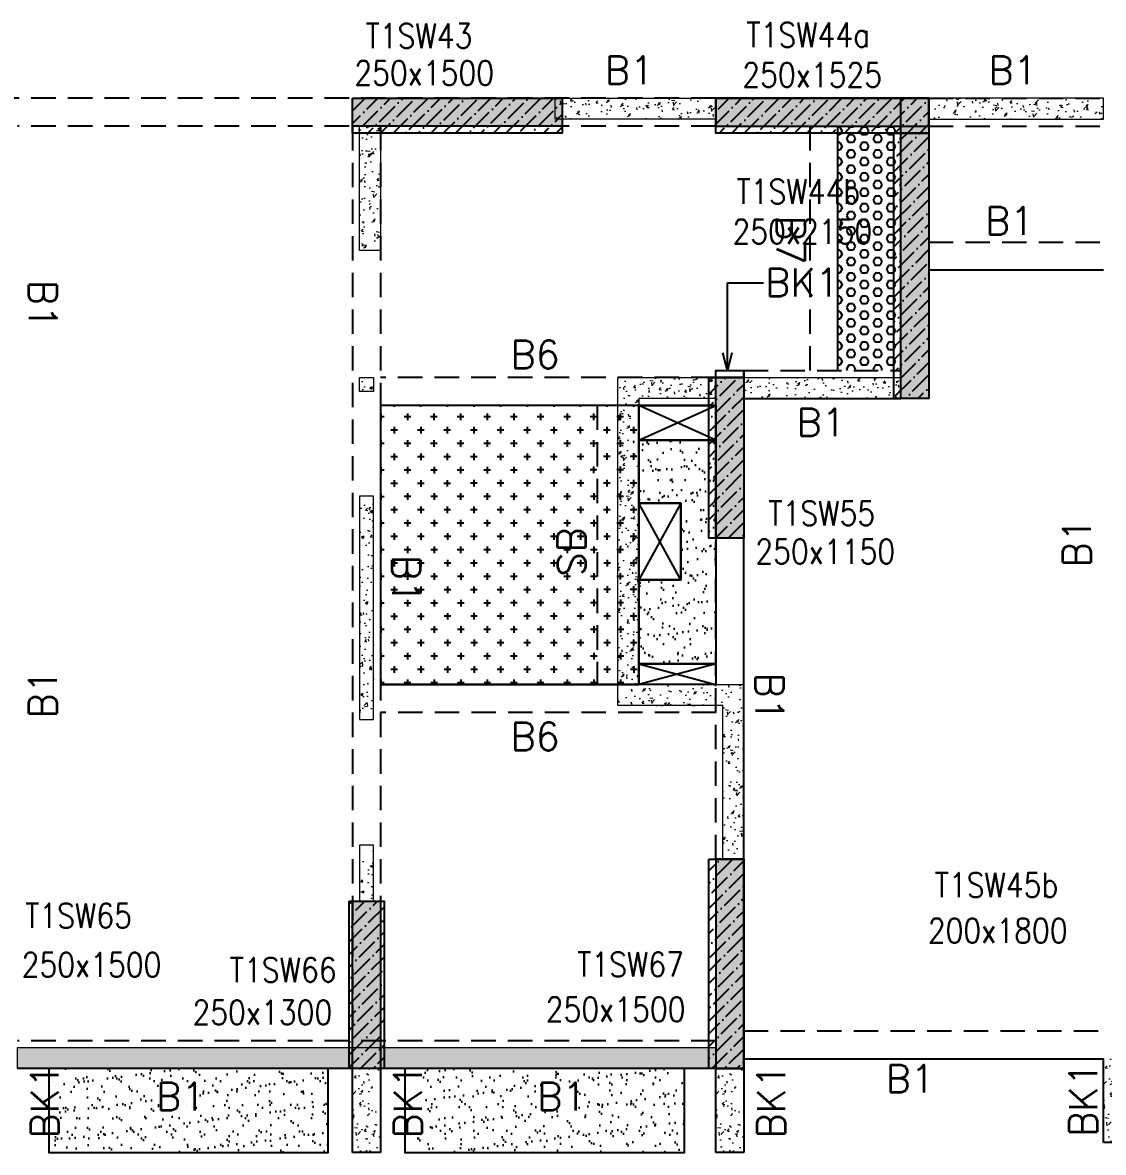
# Model space of a CAD drawing. Header units: millimetres. Extents: x 1078357 to 2594950, y -4969473 to -4636555.
# Drawn here: x 1112016 to 1119753, y -4672491 to -4664399 of the extents above; entities that cross this region are included whole.
import ezdxf

# ---------------------------------------------------------------- set-up
doc = ezdxf.new("R2010")
doc.units = ezdxf.units.MM
for name, pattern in [('CONTINOUS', [0]), ('HIDDEN', [0.375, 0.25, -0.125]), ('New Retail block$0$CONTINOUS', [0])]:
    doc.linetypes.add(name, pattern=pattern)
doc.layers.get('0').update_dxf_attribs({"lineweight": 0})
for name, color, linetype in [('B-200x325', 201, 'HIDDEN'), ('B-200x375', 41, 'HIDDEN'), ('B-200x650', 241, 'HIDDEN'), ('B-300xSLAB THK.', 151, 'Continuous'), ('BK1-200x650', 241, 'HIDDEN'), ('DROP SLAB', 8, 'Continuous'), ('S-COLUMN_SHEAR WALL', 1, 'Continuous'), ('S-PROJECTION', 54, 'New Retail block$0$CONTINOUS'), ('SLAB FOLD', 8, 'Continuous'), ('UP TO 3FRS', 1, 'Continuous'), ('UP TO GFRS', 1, 'Continuous')]:
    doc.layers.add(name, color=color, linetype=linetype)
for name, color, linetype, lineweight in [('COL. NO.', 30, 'Continuous', 25), ('COL. SIZE', 7, 'Continuous', 25), ('HATCH', 8, 'Continuous', 30), ('S-NON STR RCC WALL', 8, 'Continuous', 0)]:
    doc.layers.add(name, color=color, linetype=linetype, lineweight=lineweight)
doc.styles.add('Roman', font='romans')
doc.styles.add('ROMANS', font='romans.shx', dxfattribs={"width": 0.85})
doc.dimstyles.new('HARESH', dxfattribs={"dimtxt": 150, "dimasz": 75, "dimexe": 0, "dimexo": 0, "dimgap": 25, "dimtad": 1, "dimdec": 0, "dimdsep": 46, "dimtxsty": 'Roman', "dimblk": 'OBLIQUE', "dimcen": 225, "dimdle": 25, "dimclrd": 2, "dimclre": 2, "dimclrt": 7, "dimadec": 8, "dimazin": 1, "dimtfac": 1, "dimtdec": 0, "dimtmove": 0, "dimatfit": 0, "dimfxl": 1, "dimlwd": -1, "dimlwe": -1, "dimarcsym": 0})
pattern_1 = [(50, (-5232816.98, 23531658.65), (182.184669, -15.93908554), [19.05, -209.55]), (355, (-5232816.98, 23531658.65), (-35.2434214, 191.0568452), [15.24, -167.6405842]), (100.4514447, (-5232801.8, 23531657.33), (146.9412471, 175.1177519), [16.1900088, -178.0902446]), (46.1842, (-5232816.98, 23531709.45), (271.0790409, -42.042328), [28.575, -314.325]), (96.6355576, (-5232794.4, 23531705.95), (237.404134, 247.4261246), [24.2850231, -267.1356082]), (351.1841512, (-5232816.98, 23531709.45), (237.404134, 247.4261246), [22.859967, -251.459732]), (21, (-5232791.58, 23531696.75), (151.6143913, -102.2651982), [19.05, -209.55]), (326, (-5232791.58, 23531696.75), (61.8020283, 184.1879661), [15.24, -167.64]), (71.451445, (-5232778.95, 23531688.23), (213.4164193, 81.9227689), [16.1900088, -178.0899376]), (37.5, (-5232816.985, 23531658.653), (3.08860325, 84.55503887), [0, -165.608, 0, -170.18, 0, -168.275]), (7.5, (-5232816.985, 23531658.65), (66.8196625, 100.18057482), [0, -97.028, 0, -161.798, 0, -64.135]), (327.5, (-5232873.63, 23531658.65), (135.59059517, -5.728744), [0, -63.5, 0, -198.12, 0, -262.89]), (317.5, (-5232899.03, 23531658.65), (148.1291814, 25.42649103), [0, -82.55, 0, -131.572, 0, -186.69])]
pattern_2 = [(45, (903512.135, -4613405.35), (33.67596, 123.478522), [158.75, -31.75, 0, -31.75])]

# ---------------------------------------------------------------- blocks, each defined once
blk = doc.blocks.new('_Oblique')
at = {"color": 0, "linetype": 'ByBlock', "lineweight": -2}
blk.add_line((-0.5, -0.5), (0.5, 0.5), dxfattribs=at)

msp = doc.modelspace()

# ---------------------------------------------------------------- hatches: boundary and pattern name
at = {"layer": 'DROP SLAB'}
h = msp.add_hatch(dxfattribs=at)
h.set_pattern_fill('CROSS', color=8, scale=15, angle=0.03079)
h.set_pattern_definition([(180.03079016, (-12032860.81, 51537887.92), (-95.19879988, -95.30117261), [47.625, -142.875]), (270.03079016, (-12032884.64, 51537911.72), (95.30117261, -95.19879988), [47.625, -142.875])])
h.paths.add_polyline_path([(1116428.4, -4667141.1), (1114578.3, -4667141.1), (1114578.3, -4669140.9), (1116428.4, -4669140.9)])
at = {"layer": 'HATCH'}
h = msp.add_hatch(dxfattribs=at)
h.set_pattern_fill('AR-SAND', color=8, scale=3, angle=359.97015)
h.set_pattern_definition([(37.47015413, (-3905404.84, 18699617.45), (-4.72361136, 146.8264517), [0, -115.824, 0, -129.54, 0, -123.825]), (7.4701541, (-3905404.84, 18699617.45), (134.9689868, 214.9772528), [0, -62.484, 0, -104.394, 0, -40.005]), (327.4701541, (-3905498.57, 18699617.5), (237.2979035, 0.3075449), [0, -38.1, 0, -137.16, 0, -179.07]), (317.4701541, (-3905498.57, 18699617.5), (229.1017424, 66.759465), [0, -19.05, 0, -89.916, 0, -102.87])])
h.paths.add_polyline_path([(1116978.3, -4668991.2), (1116428.3, -4668991.2), (1116428.3, -4668391.1), (1116728.3, -4668391.1), (1116728.3, -4667841.2), (1116428.3, -4667841.2), (1116428.3, -4667391.2), (1116978.3, -4667391.2)])
h = msp.add_hatch(dxfattribs=at)
h.set_pattern_fill('AR-SAND', color=8, scale=3, angle=179.97015)
h.set_pattern_definition([(37.47015413, (-3913729.63, 18699617.45), (-4.72361136, 146.8264517), [0, -115.824, 0, -129.54, 0, -123.825]), (7.4701541, (-3913729.63, 18699617.45), (134.9689868, 214.9772528), [0, -62.484, 0, -104.394, 0, -40.005]), (327.4701541, (-3913823.35, 18699617.5), (237.2979035, 0.3075449), [0, -38.1, 0, -137.16, 0, -179.07]), (317.4701541, (-3913823.35, 18699617.5), (229.1017424, 66.759465), [0, -19.05, 0, -89.916, 0, -102.87])])
h.paths.add_polyline_path([(1114203.3, -4671891.2), (1112203.3, -4671891.2), (1112203.3, -4672491.2), (1114203.3, -4672491.2)])
h = msp.add_hatch(dxfattribs=at)
h.set_pattern_fill('AR-SAND', color=8, scale=3, angle=179.97015)
h.set_pattern_definition([(37.47015413, (-3916279.63, 18699617.45), (-4.72361136, 146.8264517), [0, -115.824, 0, -129.54, 0, -123.825]), (7.4701541, (-3916279.63, 18699617.45), (134.9689868, 214.9772528), [0, -62.484, 0, -104.394, 0, -40.005]), (327.4701541, (-3916373.35, 18699617.5), (237.2979035, 0.3075449), [0, -38.1, 0, -137.16, 0, -179.07]), (317.4701541, (-3916373.35, 18699617.5), (229.1017424, 66.759465), [0, -19.05, 0, -89.916, 0, -102.87])])
h.paths.add_polyline_path([(1116753.3, -4671891.2), (1114753.3, -4671891.2), (1114753.3, -4672491.2), (1116753.3, -4672491.2)])
at = {"layer": 'S-COLUMN_SHEAR WALL', "lineweight": 25}
h = msp.add_hatch(color=1, dxfattribs=at)
h.dxf.hatch_style = 1
h.paths.add_polyline_path([(1114378.5, -4664941.2), (1115878.5, -4664941.2), (1115878.5, -4665141.2), (1114378.5, -4665141.2)])
h = msp.add_hatch(color=1, dxfattribs=at)
h.dxf.hatch_style = 1
h.paths.add_polyline_path([(1118303.5, -4664941.2), (1118503.5, -4664941.2), (1118503.5, -4667091.2), (1118303.5, -4667091.2)])
at = {"layer": 'S-COLUMN_SHEAR WALL', "lineweight": 25, "extrusion": (-1.00316e-06, -1.91639e-11, 1)}
h = msp.add_hatch(color=1, dxfattribs=at)
h.dxf.hatch_style = 1
h.paths.add_polyline_path([(1116978.5, -4666941.2), (1117178.5, -4666941.2), (1117178.5, -4668091.2), (1116978.5, -4668091.2)])
h = msp.add_hatch(color=1, dxfattribs=at)
h.dxf.hatch_style = 1
h.paths.add_polyline_path([(1116978.5, -4671891.2), (1117178.5, -4671891.2), (1117178.5, -4670391.2), (1116978.5, -4670391.2)])
at = {"layer": 'S-COLUMN_SHEAR WALL', "lineweight": 25}
h = msp.add_hatch(color=1, dxfattribs=at)
h.dxf.hatch_style = 1
h.paths.add_polyline_path([(1114578.5, -4670691.2), (1114578.5, -4671891.2), (1114378.5, -4671891.2), (1114378.5, -4670691.2)])
at = {"layer": 'S-NON STR RCC WALL'}
h = msp.add_hatch(dxfattribs=at)
h.set_pattern_fill('AR-CONC', color=256, angle=180)
h.set_pattern_definition([(50, (-5239881.73, 23531658.65), (182.184669, -15.93908554), [19.05, -209.55]), (355, (-5239881.73, 23531658.65), (-35.2434214, 191.0568452), [15.24, -167.6405842]), (100.4514447, (-5239866.55, 23531657.32), (146.9412471, 175.1177519), [16.1900088, -178.0902446]), (46.1842, (-5239881.73, 23531709.45), (271.0790409, -42.042328), [28.575, -314.325]), (96.6355576, (-5239859.14, 23531705.94), (237.404134, 247.4261246), [24.2850231, -267.1356082]), (351.1841512, (-5239881.73, 23531709.45), (237.404134, 247.4261246), [22.859967, -251.459732]), (21, (-5239856.33, 23531696.75), (151.6143913, -102.2651982), [19.05, -209.55]), (326, (-5239856.33, 23531696.75), (61.8020283, 184.1879661), [15.24, -167.64]), (71.451445, (-5239843.7, 23531688.22), (213.4164193, 81.9227689), [16.1900088, -178.0899376]), (37.5, (-5239881.73, 23531658.646), (3.08860325, 84.55503887), [0, -165.608, 0, -170.18, 0, -168.275]), (7.5, (-5239881.73, 23531658.65), (66.8196625, 100.18057482), [0, -97.028, 0, -161.798, 0, -64.135]), (327.5, (-5239938.37, 23531658.646), (135.59059517, -5.728744), [0, -63.5, 0, -198.12, 0, -262.89]), (317.5, (-5239963.77, 23531658.65), (148.1291814, 25.42649103), [0, -82.55, 0, -131.572, 0, -186.69])])
h.paths.add_polyline_path([(1115828.3, -4664941.2), (1116978.3, -4664941.2), (1116978.3, -4665091.2), (1115828.3, -4665091.2)])
h = msp.add_hatch(dxfattribs=at)
h.set_pattern_fill('AR-CONC', color=256)
h.set_pattern_definition([(50, (-6330041.7, 28215727.84), (182.184669, -15.93908554), [19.05, -209.55]), (355, (-6330041.7, 28215727.84), (-35.2434214, 191.0568452), [15.24, -167.6405842]), (100.4514447, (-6330026.52, 28215726.51), (146.9412471, 175.1177519), [16.1900088, -178.0902446]), (46.1842, (-6330041.7, 28215778.64), (271.0790409, -42.042328), [28.575, -314.325]), (96.6355576, (-6330019.1, 28215775.14), (237.404134, 247.4261246), [24.2850231, -267.1356082]), (351.1841512, (-6330041.7, 28215778.64), (237.404134, 247.4261246), [22.859967, -251.459732]), (21, (-6330016.3, 28215765.94), (151.6143913, -102.2651982), [19.05, -209.55]), (326, (-6330016.3, 28215765.94), (61.8020283, 184.1879661), [15.24, -167.64]), (71.451445, (-6330003.67, 28215757.42), (213.4164193, 81.9227689), [16.1900088, -178.0899376]), (37.5, (-6330041.7, 28215727.84), (3.08860325, 84.55503887), [0, -165.608, 0, -170.18, 0, -168.275]), (7.5, (-6330041.7, 28215727.84), (66.8196625, 100.18057482), [0, -97.028, 0, -161.798, 0, -64.135]), (327.5, (-6330098.34, 28215727.84), (135.59059517, -5.72874399), [0, -63.5, 0, -198.12, 0, -262.89]), (317.5, (-6330123.74, 28215727.84), (148.1291814, 25.42649103), [0, -82.55, 0, -131.572, 0, -186.69])])
h.paths.add_polyline_path([(1119753.3, -4664941.1), (1118503.2, -4664941.1), (1118503.2, -4665091.1), (1119753.3, -4665091.1)])
h = msp.add_hatch(dxfattribs=at)
h.set_pattern_fill('AR-CONC', color=256, angle=180)
h.set_pattern_definition([(50, (-6337106.45, 28212387.81), (182.184669, -15.93908554), [19.05, -209.55]), (355, (-6337106.45, 28212387.81), (-35.2434214, 191.0568452), [15.24, -167.6405842]), (100.4514447, (-6337091.26, 28212386.48), (146.9412471, 175.1177519), [16.1900088, -178.0902446]), (46.1842, (-6337106.45, 28212438.61), (271.0790409, -42.042328), [28.575, -314.325]), (96.6355576, (-6337083.86, 28212435.1), (237.404134, 247.4261246), [24.2850231, -267.1356082]), (351.1841512, (-6337106.45, 28212438.6), (237.404134, 247.4261246), [22.859967, -251.459732]), (21, (-6337081.05, 28212425.91), (151.6143913, -102.2651982), [19.05, -209.55]), (326, (-6337081.05, 28212425.91), (61.8020283, 184.1879661), [15.24, -167.64]), (71.451445, (-6337068.41, 28212417.39), (213.4164193, 81.9227689), [16.1900088, -178.0899376]), (37.5, (-6337106.446, 28212387.81), (3.08860325, 84.55503887), [0, -165.608, 0, -170.18, 0, -168.275]), (7.5, (-6337106.45, 28212387.81), (66.8196625, 100.18057482), [0, -97.028, 0, -161.798, 0, -64.135]), (327.5, (-6337163.09, 28212387.81), (135.59059517, -5.72874399), [0, -63.5, 0, -198.12, 0, -262.89]), (317.5, (-6337188.49, 28212387.81), (148.1291814, 25.42649103), [0, -82.55, 0, -131.572, 0, -186.69])])
h.paths.add_polyline_path([(1114428.3, -4665141.2), (1114578.3, -4665141.2), (1114578.3, -4666031.1), (1114428.3, -4666031.1)])
h = msp.add_hatch(dxfattribs=at)
h.set_pattern_fill('AR-CONC', color=256, angle=180)
h.set_pattern_definition([(50, (2211703.24, -9158005.18), (182.184669, -15.9390855), [19.05, -209.55]), (355, (2211703.24, -9158005.18), (-35.2434214, 191.056845), [15.24, -167.640584]), (100.4514447, (2211718.42, -9158006.5), (146.941247, 175.117752), [16.190009, -178.0902446]), (46.1842, (2211703.24, -9157954.38), (271.079041, -42.042328), [28.575, -314.325]), (96.6355576, (2211725.83, -9157957.88), (237.404134, 247.426125), [24.285023, -267.135608]), (351.184151, (2211703.24, -9157954.38), (237.404134, 247.426125), [22.859967, -251.459732]), (21, (2211728.64, -9157967.08), (151.6143913, -102.265198), [19.05, -209.55]), (326, (2211728.64, -9157967.08), (61.802028, 184.187966), [15.24, -167.64]), (71.451445, (2211741.27, -9157975.6), (213.416419, 81.922769), [16.190009, -178.0899376]), (37.5, (2211703.235, -9158005.18), (3.08860325, 84.5550389), [0, -165.608, 0, -170.18, 0, -168.275]), (7.5, (2211703.235, -9158005.18), (66.8196625, 100.1805748), [0, -97.028, 0, -161.798, 0, -64.135]), (327.5, (2211646.59, -9158005.18), (135.5905952, -5.728744), [0, -63.5, 0, -198.12, 0, -262.89]), (317.5, (2211621.19, -9158005.18), (148.1291814, 25.426491), [0, -82.55, 0, -131.572, 0, -186.69])])
h.paths.add_polyline_path([(1114428.3, -4666941), (1114528.3, -4666941), (1114528.3, -4667041), (1114428.3, -4667041)])
h = msp.add_hatch(dxfattribs=at)
h.set_pattern_fill('AR-CONC', color=256)
h.set_pattern_definition(pattern_1)
h.paths.add_polyline_path([(1116278.3, -4669291), (1116278.3, -4666941), (1116978.3, -4666941), (1116978.3, -4667091), (1116428.3, -4667091), (1116428.3, -4669141), (1117178.3, -4669141), (1117178.3, -4670391.1), (1117028.3, -4670391.1), (1117028.3, -4669291)])
h = msp.add_hatch(dxfattribs=at)
h.set_pattern_fill('AR-CONC', color=256)
h.set_pattern_definition(pattern_1)
h.paths.add_polyline_path([(1118303.3, -4667091), (1117178.3, -4667091), (1117178.3, -4666941), (1118303.3, -4666941)])
h = msp.add_hatch(dxfattribs=at)
h.set_pattern_fill('AR-CONC', color=256, angle=180)
h.set_pattern_definition([(50, (2211716.45, -9156640.51), (182.184669, -15.9390855), [19.05, -209.55]), (355, (2211716.45, -9156640.51), (-35.2434214, 191.056845), [15.24, -167.640584]), (100.4514447, (2211731.63, -9156641.84), (146.941247, 175.117752), [16.190009, -178.0902446]), (46.1842, (2211716.45, -9156589.71), (271.079041, -42.042328), [28.575, -314.325]), (96.6355576, (2211739.04, -9156593.22), (237.404134, 247.426125), [24.285023, -267.135608]), (351.184151, (2211716.45, -9156589.71), (237.404134, 247.426125), [22.859967, -251.459732]), (21, (2211741.85, -9156602.41), (151.6143913, -102.265198), [19.05, -209.55]), (326, (2211741.85, -9156602.41), (61.802028, 184.187966), [15.24, -167.64]), (71.451445, (2211754.48, -9156610.94), (213.416419, 81.922769), [16.190009, -178.0899376]), (37.5, (2211716.45, -9156640.514), (3.08860325, 84.5550389), [0, -165.608, 0, -170.18, 0, -168.275]), (7.5, (2211716.45, -9156640.51), (66.8196625, 100.1805748), [0, -97.028, 0, -161.798, 0, -64.135]), (327.5, (2211659.81, -9156640.514), (135.5905952, -5.728744), [0, -63.5, 0, -198.12, 0, -262.89]), (317.5, (2211634.41, -9156640.51), (148.1291814, 25.426491), [0, -82.55, 0, -131.572, 0, -186.69])])
h.paths.add_polyline_path([(1114428.3, -4669391), (1114528.3, -4669391), (1114528.3, -4667791), (1114428.3, -4667791)])
h = msp.add_hatch(dxfattribs=at)
h.set_pattern_fill('AR-CONC', color=256, angle=180)
h.set_pattern_definition([(50, (1114491.73, -4472621.33), (182.18467, -15.93909), [19.05, -209.55]), (355, (1114491.73, -4472621.33), (-35.24342, 191.05685), [15.24, -167.64058]), (100.45144, (1114506.92, -4472622.66), (146.94125, 175.11775), [16.19001, -178.09024]), (46.1842, (1114491.73, -4472570.53), (271.07904, -42.04233), [28.575, -314.325]), (96.63556, (1114514.32, -4472574.03), (237.40413, 247.42612), [24.28502, -267.1356]), (351.18415, (1114491.73, -4472570.53), (237.40413, 247.42612), [22.85997, -251.45973]), (21, (1114517.13, -4472583.23), (151.61439, -102.2652), [19.05, -209.55]), (326, (1114517.13, -4472583.23), (61.80203, 184.18797), [15.24, -167.64]), (71.45144, (1114529.77, -4472591.75), (213.41642, 81.92277), [16.19001, -178.08994]), (37.5, (1114491.734, -4472621.33), (3.088603, 84.555039), [0, -165.608, 0, -170.18, 0, -168.275]), (7.5, (1114491.73, -4472621.33), (66.819663, 100.180575), [0, -97.028, 0, -161.798, 0, -64.135]), (327.5, (1114435.09, -4472621.33), (135.590595, -5.728744), [0, -63.5, 0, -198.12, 0, -262.89]), (317.5, (1114409.69, -4472621.33), (148.12918, 25.42649), [0, -82.55, 0, -131.572, 0, -186.69])])
h.paths.add_polyline_path([(1114428.3, -4670691.4), (1114528.4, -4670691.4), (1114528.3, -4670291), (1114428.3, -4670291)])
h = msp.add_hatch(dxfattribs=at)
h.set_pattern_fill('AR-CONC', color=256)
h.set_pattern_definition([(50, (-6330041.7, 28215677.84), (182.184669, -15.93908554), [19.05, -209.55]), (355, (-6330041.7, 28215677.84), (-35.2434214, 191.0568452), [15.24, -167.6405842]), (100.4514447, (-6330026.52, 28215676.51), (146.9412471, 175.1177519), [16.1900088, -178.0902446]), (46.1842, (-6330041.7, 28215728.64), (271.0790409, -42.042328), [28.575, -314.325]), (96.6355576, (-6330019.1, 28215725.14), (237.404134, 247.4261246), [24.2850231, -267.1356082]), (351.1841512, (-6330041.7, 28215728.64), (237.404134, 247.4261246), [22.859967, -251.459732]), (21, (-6330016.3, 28215715.94), (151.6143913, -102.2651982), [19.05, -209.55]), (326, (-6330016.3, 28215715.94), (61.8020283, 184.1879661), [15.24, -167.64]), (71.451445, (-6330003.67, 28215707.42), (213.4164193, 81.9227689), [16.1900088, -178.0899376]), (37.5, (-6330041.7, 28215677.84), (3.08860325, 84.55503887), [0, -165.608, 0, -170.18, 0, -168.275]), (7.5, (-6330041.7, 28215677.84), (66.8196625, 100.18057482), [0, -97.028, 0, -161.798, 0, -64.135]), (327.5, (-6330098.34, 28215677.84), (135.59059517, -5.72874399), [0, -63.5, 0, -198.12, 0, -262.89]), (317.5, (-6330123.74, 28215677.84), (148.1291814, 25.42649103), [0, -82.55, 0, -131.572, 0, -186.69])])
h.paths.add_polyline_path([(1116975.4, -4671891), (1111978.3, -4671891), (1111978.3, -4671741), (1116975.4, -4671741)])
h = msp.add_hatch(dxfattribs=at)
h.set_pattern_fill('AR-CONC', color=256, angle=180)
h.set_pattern_definition([(50, (-8510418.94, 37567286.15), (182.184669, -15.93908554), [19.05, -209.55]), (355, (-8510418.94, 37567286.15), (-35.2434214, 191.0568452), [15.24, -167.6405842]), (100.4514447, (-8510403.76, 37567284.82), (146.9412471, 175.1177519), [16.1900088, -178.0902446]), (46.1842, (-8510418.94, 37567336.95), (271.0790409, -42.0423279), [28.575, -314.325]), (96.6355576, (-8510396.35, 37567333.45), (237.404134, 247.4261246), [24.2850231, -267.1356082]), (351.1841512, (-8510418.94, 37567336.95), (237.404134, 247.4261246), [22.859967, -251.459732]), (21, (-8510393.54, 37567324.25), (151.61439127, -102.2651982), [19.05, -209.55]), (326, (-8510393.54, 37567324.25), (61.80202835, 184.1879661), [15.24, -167.64]), (71.451445, (-8510380.9, 37567315.73), (213.4164193, 81.9227689), [16.1900088, -178.0899376]), (37.5, (-8510418.94, 37567286.15), (3.08860325, 84.55503887), [0, -165.608, 0, -170.18, 0, -168.275]), (7.5, (-8510418.94, 37567286.15), (66.81966251, 100.18057482), [0, -97.028, 0, -161.798, 0, -64.135]), (327.5, (-8510475.58, 37567286.15), (135.59059517, -5.72874399), [0, -63.5, 0, -198.12, 0, -262.89]), (317.5, (-8510500.98, 37567286.15), (148.1291814, 25.42649103), [0, -82.55, 0, -131.572, 0, -186.69])])
h.paths.add_polyline_path([(1119953.3, -4671821.1), (1119753.3, -4671821.1), (1119753.3, -4672421.1), (1119953.3, -4672421.1), (1119953.3, -4672421.1), (1119953.3, -4671821.2)], is_closed=False)
h = msp.add_hatch(dxfattribs=at)
h.set_pattern_fill('AR-CONC', color=256, angle=180)
h.set_pattern_definition([(50, (-8515793.92, 37567216.15), (182.184669, -15.93908554), [19.05, -209.55]), (355, (-8515793.92, 37567216.15), (-35.2434214, 191.0568452), [15.24, -167.6405842]), (100.4514447, (-8515778.74, 37567214.82), (146.9412471, 175.1177519), [16.1900088, -178.0902446]), (46.1842, (-8515793.92, 37567266.95), (271.0790409, -42.0423279), [28.575, -314.325]), (96.6355576, (-8515771.33, 37567263.45), (237.404134, 247.4261246), [24.2850231, -267.1356082]), (351.1841512, (-8515793.92, 37567266.95), (237.404134, 247.4261246), [22.859967, -251.459732]), (21, (-8515768.52, 37567254.25), (151.61439127, -102.2651982), [19.05, -209.55]), (326, (-8515768.52, 37567254.25), (61.80202835, 184.1879661), [15.24, -167.64]), (71.451445, (-8515755.89, 37567245.73), (213.4164193, 81.9227689), [16.1900088, -178.0899376]), (37.5, (-8515793.923, 37567216.15), (3.08860325, 84.55503887), [0, -165.608, 0, -170.18, 0, -168.275]), (7.5, (-8515793.92, 37567216.15), (66.81966251, 100.18057482), [0, -97.028, 0, -161.798, 0, -64.135]), (327.5, (-8515850.565, 37567216.15), (135.59059517, -5.72874399), [0, -63.5, 0, -198.12, 0, -262.89]), (317.5, (-8515875.97, 37567216.15), (148.1291814, 25.42649103), [0, -82.55, 0, -131.572, 0, -186.69])])
h.paths.add_polyline_path([(1114578.3, -4671891.1), (1114378.3, -4671891.1), (1114378.3, -4672491.1), (1114578.3, -4672491.1), (1114578.3, -4672491.1), (1114578.3, -4671891.2)], is_closed=False)
h = msp.add_hatch(dxfattribs=at)
h.set_pattern_fill('AR-CONC', color=256, angle=180)
h.set_pattern_definition([(50, (-8513193.92, 37567216.15), (182.184669, -15.93908554), [19.05, -209.55]), (355, (-8513193.92, 37567216.15), (-35.2434214, 191.0568452), [15.24, -167.6405842]), (100.4514447, (-8513178.74, 37567214.82), (146.9412471, 175.1177519), [16.1900088, -178.0902446]), (46.1842, (-8513193.92, 37567266.95), (271.0790409, -42.0423279), [28.575, -314.325]), (96.6355576, (-8513171.33, 37567263.45), (237.404134, 247.4261246), [24.2850231, -267.1356082]), (351.1841512, (-8513193.92, 37567266.95), (237.404134, 247.4261246), [22.859967, -251.459732]), (21, (-8513168.52, 37567254.25), (151.61439127, -102.2651982), [19.05, -209.55]), (326, (-8513168.52, 37567254.25), (61.80202835, 184.1879661), [15.24, -167.64]), (71.451445, (-8513155.89, 37567245.73), (213.4164193, 81.9227689), [16.1900088, -178.0899376]), (37.5, (-8513193.923, 37567216.15), (3.08860325, 84.55503887), [0, -165.608, 0, -170.18, 0, -168.275]), (7.5, (-8513193.92, 37567216.15), (66.81966251, 100.18057482), [0, -97.028, 0, -161.798, 0, -64.135]), (327.5, (-8513250.565, 37567216.15), (135.59059517, -5.72874399), [0, -63.5, 0, -198.12, 0, -262.89]), (317.5, (-8513275.97, 37567216.15), (148.1291814, 25.42649103), [0, -82.55, 0, -131.572, 0, -186.69])])
h.paths.add_polyline_path([(1117178.3, -4671891.1), (1116978.3, -4671891.1), (1116978.3, -4672491.1), (1117178.3, -4672491.1), (1117178.3, -4672491.1), (1117178.3, -4671891.2)], is_closed=False)
at = {"layer": 'SLAB FOLD', "ltscale": 1000}
h = msp.add_hatch(dxfattribs=at)
h.set_pattern_fill('HEX', color=8, scale=10, angle=180)
h.set_pattern_definition([(180, (-1085170.91, 4894052.203), (-7e-15, -54.99261315), [31.75, -63.5]), (300, (-1085170.91, 4894052.203), (47.625, 27.49630658), [31.75, -63.5]), (240, (-1085202.66, 4894052.203), (47.625, -27.49630658), [31.75, -63.5])])
h.paths.add_polyline_path([(1118303.2, -4666891.2), (1117853.1, -4666891.2), (1117853.5, -4665141.2), (1118303.5, -4665141.2)])
at = {"layer": 'UP TO 3FRS', "lineweight": 25}
h = msp.add_hatch(color=4, dxfattribs=at)
h.dxf.hatch_style = 1
h.paths.add_polyline_path([(1116978.5, -4665141.2), (1118503.5, -4665141.2), (1118503.5, -4664941.2), (1116978.5, -4664941.2)])
at = {"layer": 'UP TO GFRS', "lineweight": 25}
h = msp.add_hatch(dxfattribs=at)
h.set_pattern_fill('ANSI36', color=8, scale=20)
h.set_pattern_definition(pattern_2)
h.paths.add_polyline_path([(1114378.6, -4664941.2), (1115878.6, -4664941.2), (1115878.6, -4665191.2), (1114378.6, -4665191.2)])
h = msp.add_hatch(dxfattribs=at)
h.set_pattern_fill('ANSI36', color=8, scale=20)
h.set_pattern_definition(pattern_2)
h.paths.add_polyline_path([(1116978.6, -4664941.2), (1118503.6, -4664941.2), (1118503.6, -4665191.2), (1116978.6, -4665191.2)])
h = msp.add_hatch(dxfattribs=at)
h.set_pattern_fill('ANSI36', color=8, scale=20)
h.set_pattern_definition(pattern_2)
h.paths.add_polyline_path([(1118253.5, -4665191.2), (1118503.5, -4665191.2), (1118503.5, -4667091.2), (1118253.5, -4667091.2)])
h = msp.add_hatch(dxfattribs=at)
h.set_pattern_fill('ANSI36', color=8, scale=20)
h.set_pattern_definition(pattern_2)
h.paths.add_polyline_path([(1116928.5, -4666941.2), (1117178.5, -4666941.2), (1117178.5, -4668091.2), (1116928.5, -4668091.2)])
h = msp.add_hatch(dxfattribs=at)
h.set_pattern_fill('ANSI36', color=8, scale=20)
h.set_pattern_definition(pattern_2)
h.paths.add_polyline_path([(1116928.5, -4670391.2), (1117178.5, -4670391.2), (1117178.5, -4671891.2), (1116928.5, -4671891.2)])
h = msp.add_hatch(dxfattribs=at)
h.set_pattern_fill('ANSI36', color=8, scale=20)
h.set_pattern_definition(pattern_2)
h.paths.add_polyline_path([(1114603.5, -4670691.2), (1114603.5, -4671891), (1114353.5, -4671891), (1114353.5, -4670691.2)])

# ---------------------------------------------------------------- linework, layer by layer
at = {"layer": 'B-200x325', "ltscale": 700}
for p, q in [((1116978.2, -4666941.1, 0), (1114578.4, -4666941.1, 0)), ((1116978.4, -4669340.9, 0), (1114578.4, -4669340.9, 0))]:
    msp.add_line(p, q, dxfattribs=at)
at = {"layer": 'B-200x325', "linetype": 'Continuous', "ltscale": 700}
for p, q in [((1116978.2, -4667141.1, 0), (1114578.4, -4667141.1, 0)), ((1116428.4, -4669140.9, 0), (1116428.4, -4667141.1, 0)), ((1116978.4, -4669140.9, 0), (1114578.4, -4669140.9, 0))]:
    msp.add_line(p, q, dxfattribs=at)
at = {"layer": 'B-200x375', "ltscale": 700}
msp.add_line((1117653.2, -4666891.2, 0), (1117653.2, -4665141.2, 0), dxfattribs=at)
at = {"layer": 'B-200x375', "linetype": 'Continuous', "ltscale": 700}
msp.add_line((1117853.2, -4666891.2, 0), (1117853.2, -4665151.8, 0), dxfattribs=at)
at = {"layer": 'B-200x650', "linetype": 'HIDDEN', "ltscale": 700}
for p, q in [((1116978.3, -4664941.2, 0), (1109428.3, -4664941.2, 0)), ((1118503.2, -4664941.1, 0), (1119753.3, -4664941.1, 0)), ((1116978.3, -4665141.2, 0), (1111978.3, -4665141.2, 0)), ((1114378.3, -4665141.2, 0), (1114378.3, -4671591.1, 0)), ((1114578.3, -4665141.2, 0), (1114578.3, -4671591.1, 0)), ((1118503.2, -4665141.1, 0), (1119753.3, -4665141.1, 0)), ((1118503.2, -4665971.2, 0), (1119753.3, -4665971.2, 0)), ((1117178.3, -4666891.2, 0), (1118303.5, -4666891.2, 0)), ((1116978.3, -4670391.1, 0), (1116978.3, -4668091.1, 0)), ((1117178.2, -4671621.2, 0), (1119753.5, -4671621.2, 0)), ((1116978.3, -4671691.1, 0), (1111978.3, -4671691.1, 0))]:
    msp.add_line(p, q, dxfattribs=at)
at = {"layer": 'B-200x650', "linetype": 'Continuous', "ltscale": 700}
for p, q in [((1118503.2, -4666171.2, 0), (1119753.3, -4666171.2, 0)), ((1117178.3, -4666941, 0), (1117178.3, -4666891, 0)), ((1117178.2, -4671821.2, 0), (1119753.3, -4671821.2, 0))]:
    msp.add_line(p, q, dxfattribs=at)
at = {"layer": 'B-200x650', "linetype": 'CONTINOUS', "ltscale": 700}
for p, q in [((1117178.3, -4667091.2, 0), (1118303.5, -4667091.2, 0)), ((1117178.3, -4670391.1, 0), (1117178.3, -4668091.1, 0)), ((1119753.3, -4672421.2, 0), (1119753.3, -4671821.2, 0)), ((1116978.3, -4671891.1, 0), (1111978.3, -4671891.1, 0)), ((1114378.3, -4672491.2, 0), (1114378.3, -4671891.2, 0)), ((1114578.3, -4671891.2, 0), (1114578.3, -4672491.2, 0)), ((1116978.3, -4672491.2, 0), (1116978.3, -4671891.2, 0)), ((1117178.3, -4671891.2, 0), (1117178.3, -4672491.2, 0)), ((1119953.3, -4672421.2, 0), (1119753.3, -4672421.2, 0)), ((1114578.3, -4672491.2, 0), (1114378.3, -4672491.2, 0)), ((1117178.3, -4672491.2, 0), (1116978.3, -4672491.2, 0))]:
    msp.add_line(p, q, dxfattribs=at)
at = {"layer": 'B-300xSLAB THK.', "linetype": 'HIDDEN', "ltscale": 700}
msp.add_line((1116128.3, -4667141.1, 0), (1116128.3, -4669140.9, 0), dxfattribs=at)
at = {"layer": 'B-300xSLAB THK.', "linetype": 'ByBlock', "ltscale": 700}
msp.add_line((1116428.3, -4667141.1, 0), (1116428.3, -4669140.9, 0), dxfattribs=at)
at = {"layer": 'BK1-200x650', "linetype": 'Continuous', "ltscale": 700, "elevation": 0}
msp.add_lwpolyline([(1117178.3, -4666941), (1116978.3, -4666941), (1116978.3, -4666890.8), (1117178.3, -4666890.8)], close=True, dxfattribs=at)
at = {"layer": 'DROP SLAB', "color": 3, "linetype": 'CONTINOUS', "ltscale": 500}
for p, q in [((1116978.3, -4667391.2, 0), (1116428.3, -4667141.1, 0)), ((1116428.3, -4667391.2, 0), (1116978.1, -4667141.1, 0)), ((1116728.3, -4668391.2, 0), (1116428.3, -4667841.2, 0)), ((1116728.3, -4667841.2, 0), (1116428.3, -4668391.1, 0)), ((1116978.3, -4668991.2, 0), (1116428.3, -4669140.9, 0)), ((1116428.3, -4668991.2, 0), (1116977.5, -4669140.9, 0))]:
    msp.add_line(p, q, dxfattribs=at)
at = {"layer": 'DROP SLAB', "color": 3, "linetype": 'CONTINOUS', "ltscale": 500, "elevation": 0}
for points in [[(1116428.4, -4667141.1), (1114578.3, -4667141.1), (1114578.3, -4669140.9), (1116428.4, -4669140.9)], [(1116978.1, -4667391.2), (1116428.3, -4667391.2), (1116428.3, -4667141.2), (1116978.1, -4667141.2)], [(1116728.3, -4668391.2), (1116428.3, -4668391.2), (1116428.3, -4667841.2), (1116728.3, -4667841.2)], [(1116978.3, -4669140.9), (1116428.3, -4669140.9), (1116428.3, -4668991.2), (1116978.3, -4668991.2)]]:
    msp.add_lwpolyline(points, close=True, dxfattribs=at)
at = {"layer": 'S-COLUMN_SHEAR WALL', "color": 1, "lineweight": 25, "elevation": 0}
for points in [[(1114378.5, -4664941.2), (1115878.5, -4664941.2), (1115878.5, -4665141.2), (1114378.5, -4665141.2)], [(1118303.5, -4664941.2), (1118503.5, -4664941.2), (1118503.5, -4667091.2), (1118303.5, -4667091.2)], [(1118303.5, -4665141.2), (1118503.5, -4665141.2), (1118503.5, -4667091.2), (1118303.5, -4667091.2)], [(1114378.5, -4670691.4), (1114578.5, -4670691.4), (1114578.5, -4671891.2), (1114378.5, -4671891.2)]]:
    msp.add_lwpolyline(points, close=True, dxfattribs=at)
at = {"layer": 'S-COLUMN_SHEAR WALL', "color": 1, "lineweight": 25, "extrusion": (-1.00316e-06, -1.91639e-11, 1), "elevation": -1.1}
for points in [[(1116978.5, -4666941.2), (1117178.5, -4666941.2), (1117178.5, -4668091.2), (1116978.5, -4668091.2)], [(1116978.5, -4671891.2), (1117178.5, -4671891.2), (1117178.5, -4670391.2), (1116978.5, -4670391.2)]]:
    msp.add_lwpolyline(points, close=True, dxfattribs=at)
at = {"layer": 'S-NON STR RCC WALL', "ltscale": 700, "elevation": 0}
for points in [[(1115828.3, -4664941.2), (1116978.3, -4664941.2), (1116978.3, -4665091.2), (1115828.3, -4665091.2)], [(1114428.3, -4665141.2), (1114578.3, -4665141.2), (1114578.3, -4666031.1), (1114428.3, -4666031.1)], [(1114428.3, -4666941), (1114528.3, -4666941), (1114528.3, -4667041), (1114428.3, -4667041)], [(1114428.3, -4669391), (1114528.3, -4669391), (1114528.3, -4667791), (1114428.3, -4667791)]]:
    msp.add_lwpolyline(points, close=True, dxfattribs=at)
at = {"layer": 'S-NON STR RCC WALL', "elevation": 0}
for points in [[(1119753.3, -4664941.1), (1118503.2, -4664941.1), (1118503.2, -4665091.1), (1119753.3, -4665091.1)], [(1116278.3, -4669291), (1116278.3, -4666941), (1116978.3, -4666941), (1116978.3, -4667091), (1116428.3, -4667091), (1116428.3, -4669141), (1117178.3, -4669141), (1117178.3, -4670391.1), (1117028.3, -4670391.1), (1117028.3, -4669291)], [(1118303.3, -4667091), (1117178.3, -4667091), (1117178.3, -4666941), (1118303.3, -4666941)], [(1114428.3, -4670691.4), (1114528.4, -4670691.4), (1114528.3, -4670291), (1114428.3, -4670291)], [(1116975.4, -4671891), (1111978.3, -4671891), (1111978.3, -4671741), (1116975.4, -4671741)]]:
    msp.add_lwpolyline(points, close=True, dxfattribs=at)
at = {"layer": 'S-PROJECTION', "elevation": 0}
for points in [[(1114203.3, -4671891.2), (1112203.3, -4671891.2), (1112203.3, -4672491.2), (1114203.3, -4672491.2)], [(1116753.3, -4671891.2), (1114753.3, -4671891.2), (1114753.3, -4672491.2), (1116753.3, -4672491.2)]]:
    msp.add_lwpolyline(points, close=True, dxfattribs=at)
at = {"layer": 'SLAB FOLD', "color": 8, "ltscale": 1000, "elevation": 0}
msp.add_lwpolyline([(1116978.3, -4668991.2), (1116428.3, -4668991.2), (1116428.3, -4668391.1), (1116728.3, -4668391.1), (1116728.3, -4667841.2), (1116428.3, -4667841.2), (1116428.3, -4667391.2), (1116978.3, -4667391.2), (1116978.3, -4668991.2)], dxfattribs=at)
at = {"layer": 'UP TO 3FRS', "color": 4, "lineweight": 25, "elevation": 0}
msp.add_lwpolyline([(1116978.5, -4665141.2), (1118503.5, -4665141.2), (1118503.5, -4664941.2), (1116978.5, -4664941.2)], close=True, dxfattribs=at)
at = {"layer": 'UP TO GFRS', "color": 3, "lineweight": 25, "elevation": 0}
for points in [[(1114378.5, -4664941.2), (1115878.5, -4664941.2), (1115878.5, -4665191.2), (1114378.5, -4665191.2)], [(1116978.5, -4664941.2), (1118503.5, -4664941.2), (1118503.5, -4665191.2), (1116978.5, -4665191.2)], [(1118253.5, -4665191.2), (1118503.5, -4665191.2), (1118503.5, -4667091.2), (1118253.5, -4667091.2)], [(1116928.5, -4666941.2), (1117178.5, -4666941.2), (1117178.5, -4668091.2), (1116928.5, -4668091.2)], [(1116928.5, -4670391.2), (1117178.5, -4670391.2), (1117178.5, -4671891.2), (1116928.5, -4671891.2)], [(1114353.5, -4670691.2), (1114603.5, -4670691.2), (1114603.5, -4671891), (1114353.5, -4671891)]]:
    msp.add_lwpolyline(points, close=True, dxfattribs=at)

# ---------------------------------------------------------------- texts
at = {"layer": 'B-200x325', "linetype": 'Continuous', "ltscale": 700, "style": 'ROMANS'}
for p in [(1115508.9, -4666875.9, -2.7), (1115508.9, -4669613.1, -2.7)]:
    msp.add_text('B6', height=200, rotation=359.99906, dxfattribs=at).set_placement(p)
at = {"layer": 'B-200x375', "linetype": 'Continuous', "ltscale": 700, "style": 'ROMANS'}
msp.add_text('B7', height=200, rotation=269.99906, dxfattribs=at).set_placement((1117416.5, -4665782.6, -2.7))
at = {"layer": 'B-200x650', "linetype": 'HIDDEN', "ltscale": 500, "style": 'ROMANS'}
for rotation, p in [(359.99906, (1116183.2, -4664839.3, -2.7)), (359.99906, (1118929.7, -4664839.3, -2.7)), (359.99906, (1118905.3, -4665919, -2.7)), (269.99906, (1112061.5, -4666243.1, -2.7)), (359.99906, (1117556.3, -4667362.3, -2.7)), (269.99906, (1114662.2, -4668212.4, -2.7)), (90.00094, (1112261.5, -4669382.9, -2.7)), (269.99906, (1117262.2, -4669055.4, -2.7)), (359.99906, (1118194.1, -4672063.1, -2.7)), (0.00094, (1112971.4, -4672191.5, -2.7)), (0.00094, (1115699.4, -4672191.5, -2.7))]:
    msp.add_text('B1', height=200, rotation=rotation, dxfattribs=at).set_placement(p)
at = {"layer": 'B-200x650', "linetype": 'Continuous', "ltscale": 700, "style": 'ROMANS'}
msp.add_text('B1', height=200, rotation=89.99906, dxfattribs=at).set_placement((1119662.5, -4668300.6, -2.7))
at = {"layer": 'B-200x650', "linetype": 'CONTINOUS', "ltscale": 700, "style": 'ROMANS'}
for p in [(1112274, -4672390.7, 50), (1114874, -4672390.8, 50), (1117474, -4672390.8, 50), (1119708.7, -4672378.4, 50)]:
    msp.add_text('BK1', height=200, rotation=90, dxfattribs=at).set_placement(p)
at = {"layer": 'B-300xSLAB THK.', "linetype": 'Continuous', "ltscale": 700, "style": 'ROMANS'}
msp.add_text('SB', height=200, rotation=90.00094, dxfattribs=at).set_placement((1116044.6, -4668365.4, -2.7))
at = {"layer": 'BK1-200x650', "linetype": 'Continuous', "ltscale": 700, "style": 'ROMANS'}
msp.add_text('BK1', height=200, rotation=0.00094, dxfattribs=at).set_placement((1117331.4, -4666360.4, -2.7))
at = {"layer": 'COL. NO.', "linetype": 'Continuous', "style": 'ROMANS', "width": 0.85}
for s, p in [('T1SW43', (1114471.1, -4664582, -320.4)), ('T1SW44a', (1117197.3, -4664574.5, 0)), ('T1SW44b', (1117126.7, -4665696.7, 0)), ('T1SW55', (1117354.7, -4668001.2, -320.4)), ('T1SW45b', (1118545.4, -4670663.2, 0)), ('T1SW65', (1112034, -4670883.5, -320.4)), ('T1SW67', (1115985.9, -4671232.4, -320.4)), ('T1SW66', (1113499, -4671271.6, -320.4))]:
    msp.add_text(s, height=175, dxfattribs=at).set_placement(p)
at = {"layer": 'COL. SIZE', "linetype": 'Continuous', "style": 'ROMANS', "width": 0.85}
for s, p in [('250x1500', (1114390.7, -4664848.1, -320.4)), ('250x1525', (1117168.2, -4664861.6, -2.7)), ('250x2150', (1117097.7, -4665983.8, -2.7)), ('250x1150', (1117261.8, -4668274.8, -320.4)), ('200x1800', (1118496.3, -4670990.5, 0)), ('250x1500', (1112009, -4671234.7, -320.4)), ('250x1300', (1113231.9, -4671576.2, -320.4)), ('250x1500', (1115761, -4671554.3, -320.4))]:
    msp.add_text(s, height=175, dxfattribs=at).set_placement(p)

# ---------------------------------------------------------------- leaders
at = {"layer": 'BK1-200x650', "linetype": 'Continuous', "ltscale": 700}
msp.add_leader([(1117061.8, -4666890.8, 0), (1117061.8, -4666262.6, 0), (1117320.7, -4666262.6, 0)], dimstyle='HARESH', override={"dimasz": 125, "dimgap": 25, "dimtad": 0, "dimldrblk": 'Open30'}, dxfattribs=at)

doc.saveas('drawing.dxf')
